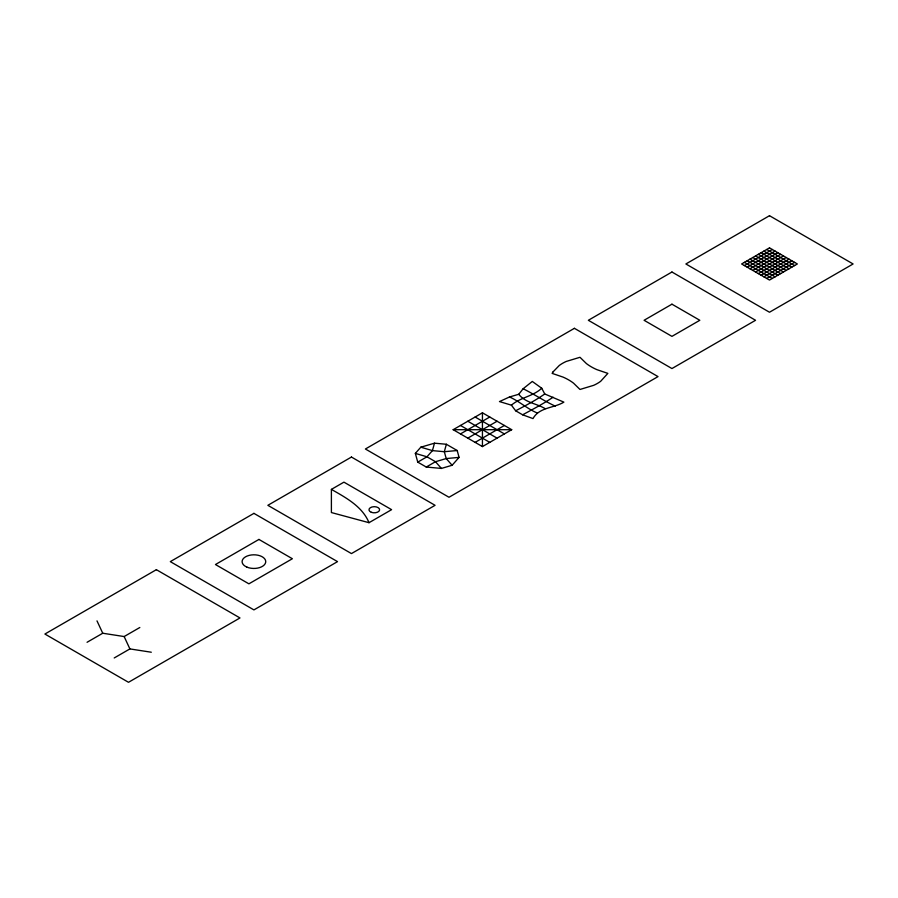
<?xml version="1.0" encoding="UTF-8"?>
<svg xmlns="http://www.w3.org/2000/svg" width="898" height="898" viewBox="0 0 898 898"><rect width="100%" height="100%" fill="white"/><g stroke="black" fill="none" stroke-linecap="round" stroke-linejoin="round"><path stroke-width="1.35" d="M434.475 443.185L432.432 450.616L426.965 456.801L417.75 462.122L415.347 453.389L420.814 447.193L434.475 443.185L446.362 444.263L457.194 450.527L459.08 457.385L452.121 465.265L441.401 468.43L426.258 467.039L417.75 462.122M446.362 444.263L444.319 451.705L446.205 458.564L452.121 465.265M518.775 394.278L523.13 388.755L532.289 381.448L541.741 388.25L544.76 393.975L563.888 402.136C553.819 408.264 539.361 407.075 532.985 418.58L522.614 414.797L515.643 410.779L511.422 405.166L499.479 401.574L509.503 396.972L518.775 394.278C525.33 402.843 536.566 403.404 545.142 408.635M511.422 405.166C520.268 397.455 532.963 396.422 541.741 388.25M331.396 489.388L343.934 482.147L391.595 509.66L369.011 522.692L331.396 512.556L331.396 489.388C345.809 497.615 362.422 506.494 369.011 522.692M453.176 429.693L482.439 412.799L511.703 429.693L482.439 446.587L453.176 429.693L511.703 429.693M87.061 642.283L102.742 633.236L124.148 636.547L139.83 627.5M744.408 265.572L772.28 249.487M747.203 267.177L775.064 251.092M460.494 433.914L489.758 417.02M749.987 268.794L777.859 252.697M752.771 270.399L780.643 254.314M467.813 438.134L497.077 421.241M755.555 272.015L783.426 255.919M515.643 410.779C525.678 405.548 535.466 400.474 544.76 393.975M758.35 273.621L786.21 257.524M426.258 467.039L435.485 461.718L446.205 458.564L459.08 457.385M761.134 275.226L789.005 259.14M475.132 442.366L504.384 425.472M522.614 414.797C533.042 409.174 543.268 403.797 553.089 397.208M763.917 276.842L791.789 260.746M766.701 278.447L794.573 262.351M114.214 657.965L129.896 648.917L151.302 652.229M457.194 450.527L444.319 451.705L432.432 450.616L420.814 447.193M415.347 453.389L426.965 456.801L435.485 461.718L441.401 468.43M509.503 396.972C519.482 401.339 527.249 408.859 537.431 413.091M555.222 406.132C544.098 400.935 534.164 394.222 523.13 388.755M766.701 249.487L794.573 265.572M763.917 251.092L791.789 267.177M761.134 252.697L789.005 268.794M758.35 254.314L786.21 270.399M755.555 255.919L783.426 272.015M752.771 257.524L780.643 273.621M749.987 259.14L777.859 275.226M747.203 260.746L775.064 276.842M744.408 262.351L772.28 278.447M475.132 417.02L504.384 433.914M467.813 421.241L497.077 438.134M460.494 425.472L489.758 442.366M124.148 636.547L129.896 648.917M96.995 620.877L102.742 633.236M482.439 412.799L482.439 446.587M553.045 371.895L552.113 373.377L563.068 377.104A52.926 30.554 0 0 1 573.519 383.143L579.985 389.463L593.701 385.321A39.602 22.865 0 0 0 600.672 381.291L607.856 373.377L596.901 369.65A52.926 30.554 0 0 1 586.45 363.611L579.985 357.292L566.268 361.434A39.602 22.865 0 0 0 559.297 365.452L553.045 371.895M156.375 569.68L44.9 634.033L128.504 682.3L239.979 617.947L156.375 569.68M253.921 513.364L170.306 561.632L253.921 609.899L337.525 561.632L253.921 513.364M351.455 457.048L267.851 505.316L351.455 553.583L435.07 505.316L351.455 457.048M574.406 328.32L365.396 449L449 497.268L658.021 376.599L574.406 328.32M671.951 272.015L588.347 320.283L671.951 368.55L755.555 320.283L671.951 272.015M769.496 215.7L685.881 263.967L769.496 312.235L853.1 263.967L769.496 215.7M258.938 539.429L215.453 564.528L248.903 583.835L292.378 558.736L258.938 539.429M671.951 304.186L644.079 320.283L671.951 336.368L699.823 320.283L671.951 304.186M769.496 247.87L741.625 263.967L769.496 280.053L797.357 263.967L769.496 247.87M371.312 512.298A5.321 3.076 0 0 0 379.596 509.963A5.321 3.076 0 0 0 371.963 506.988A5.321 3.076 0 0 0 371.312 512.298M246.984 567.154A11.82 6.825 0 0 0 265.673 562.339A11.82 6.825 0 0 0 249.094 555.402A11.82 6.825 0 0 0 246.984 567.154"/></g></svg>
